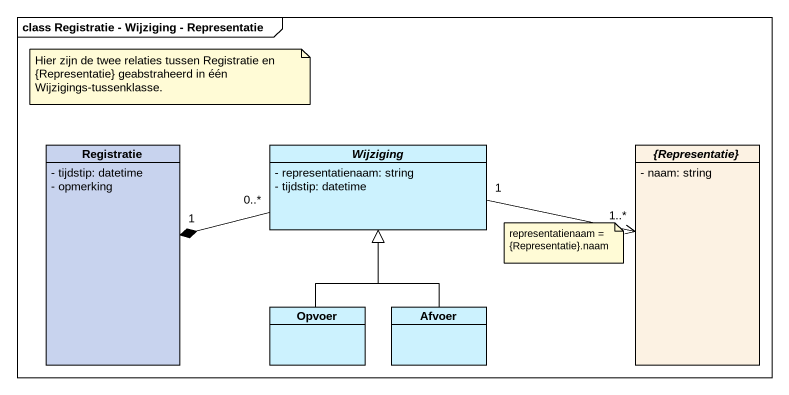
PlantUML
@startuml
mainframe class Registratie - Wijziging - Representatie
hide circle
hide empty members
skinparam classAttributeIconSize 0
class Registratie #C8D3EE {
  - tijdstip: datetime
  - opmerking
}
abstract class Wijziging #CCF2FE {
  - representatienaam: string
  - tijdstip: datetime
}
abstract class "{Representatie}" as Representatie #FCF2E3 {
  - naam: string
}
class Opvoer #CCF2FE
class Afvoer #CCF2FE
Wijziging "0..*" -left-* "1" Registratie
Wijziging "1" -right-> "1..*" Representatie
Opvoer -up-|> Wijziging
Afvoer -up-|> Wijziging
note as N1
  Hier zijn de twee relaties tussen Registratie en {Representatie} geabstraheerd in één Wijzigings-tussenklasse.
end note
note as N2
  representatienaam = {Representatie}.naam
end note
@enduml
